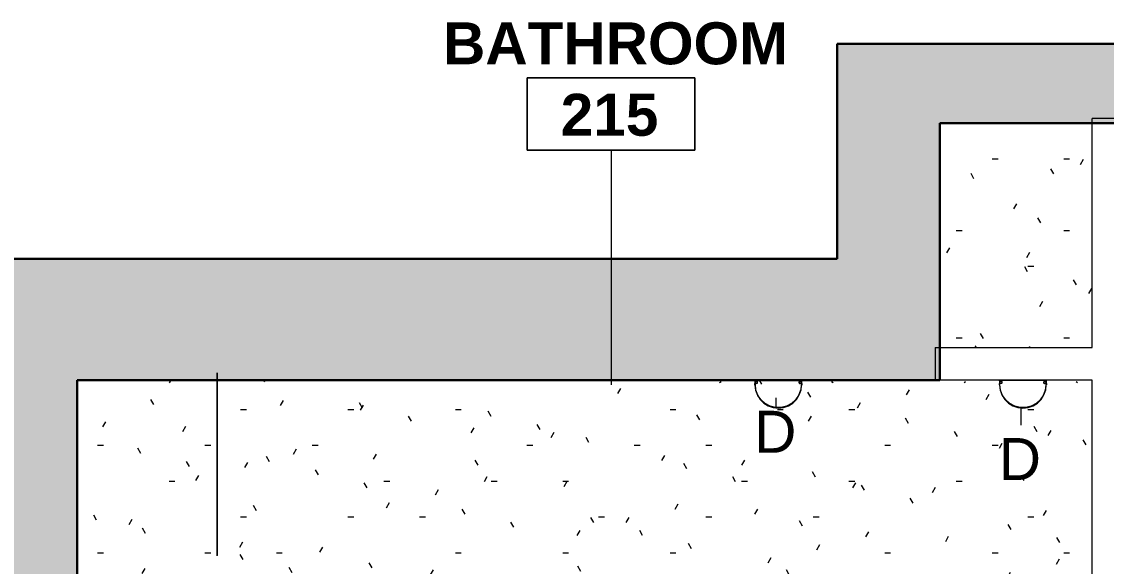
# Model space of a CAD drawing. Header units: inches. Extents: x -529 to 1015, y -2066 to -1239.
# Drawn here: x 690.8 to 807.1, y -1717.9 to -1659.5 of the extents above; entities that cross this region are included whole.
import ezdxf

# ---------------------------------------------------------------- set-up
doc = ezdxf.new("R2010")
doc.units = ezdxf.units.IN
doc.header["$MEASUREMENT"] = 0
doc.linetypes.add('IMPORT-HIDDEN', pattern=[0.5625, 0.375, -0.1875])
for name, color, linetype, lineweight in [('A-AREA-IDEN', 2, 'Continuous', 9), ('A-CLNG-PATT', 13, 'Continuous', 18), ('A-WALL', 113, 'Continuous', 18), ('A-WALL-PATT', 111, 'Continuous', 18), ('E-LITE-EQPM', 33, 'Continuous', 9), ('E-LITE-EQPM-IDEN', 33, 'Continuous', 9), ('G-IMPT', 8, 'Continuous', 9), ('I-WALL', 2, 'Continuous', 18), ('P-SANR-FIXT', 6, 'Continuous', 9)]:
    doc.layers.add(name, color=color, linetype=linetype, lineweight=lineweight)
doc.styles.add('Arial', font='arial.ttf', dxfattribs={"height": 4.5})
doc.styles.add('Swis721 Lt BT_B', font='', dxfattribs={"height": 4.5})
doc.styles.get('Swis721 Lt BT_B').set_extended_font_data('Swis721 Lt BT', bold=True)

# ---------------------------------------------------------------- blocks, each defined once
blk = doc.blocks.new('Family1 - Shower head - side view_dwg-V2-2ND FLOOR - RCP')
at = {"layer": 'G-IMPT'}
for p, q in [((114.07, 0), (119.76, 0)), ((114.07, 0), (114.1, 0)), ((114.07, 0), (119.76, 0)), ((119.72, 0), (114.1, 0)), ((116.24, 0), (116.25, 0)), ((116.24, 0), (116.24, 0)), ((116.24, 0), (116.24, 0)), ((116.24, 0), (116.24, 0)), ((116.24, 0), (116.3, 0)), ((116.28, 0), (116.24, 0)), ((116.24, 0), (116.24, 0)), ((116.24, 0), (116.24, 0)), ((116.24, 0), (116.24, 0)), ((116.25, 0), (116.24, 0)), ((116.24, 0), (116.24, 0)), ((116.24, 0), (116.24, 0)), ((116.25, 0), (116.25, 0)), ((116.25, 0), (116.25, 0)), ((116.25, 0), (116.25, 0)), ((116.25, 0), (116.25, 0)), ((116.25, 0), (116.25, 0)), ((116.25, 0), (116.25, 0)), ((116.31, 0), (116.3, 0)), ((116.3, 0), (116.3, 0)), ((116.3, 0), (116.3, 0)), ((116.3, 0), (116.3, 0)), ((116.34, 0), (116.3, 0)), ((116.31, 0), (116.31, 0)), ((116.32, 0), (116.31, 0)), ((116.31, 0), (116.31, 0)), ((116.32, 0), (116.31, 0)), ((116.32, 0), (116.32, 0)), ((116.44, 0), (116.44, 0)), ((116.44, 0), (116.44, 0)), ((116.44, 0), (116.44, 0)), ((116.44, 0), (116.44, 0)), ((116.44, 0), (116.44, 0)), ((116.44, 0), (116.44, 0)), ((116.44, 0), (116.44, 0)), ((116.44, 0), (116.45, 0)), ((116.44, 0), (116.44, 0)), ((116.44, 0), (116.44, 0)), ((116.44, 0), (116.44, 0)), ((116.44, 0), (116.44, 0)), ((116.44, 0), (116.44, 0)), ((116.44, 0), (116.44, 0)), ((116.44, 0), (116.44, 0)), ((116.44, 0), (116.44, 0)), ((116.44, 0), (116.44, 0)), ((116.44, 0), (116.44, 0)), ((116.44, 0), (116.44, 0)), ((116.44, 0), (116.44, 0)), ((116.45, 0), (116.44, 0)), ((116.44, 0), (116.44, 0)), ((116.44, 0), (116.44, 0)), ((116.44, 0), (116.44, 0)), ((116.44, 0), (116.44, 0)), ((116.44, 0), (116.44, 0)), ((116.44, 0), (116.44, 0)), ((116.44, 0), (116.44, 0)), ((116.44, 0), (116.44, 0)), ((116.44, 0), (116.44, 0)), ((116.44, 0), (116.44, 0)), ((116.44, 0), (116.44, 0)), ((116.44, 0), (116.44, 0)), ((116.45, 0), (116.44, 0)), ((116.44, 0), (116.44, 0)), ((116.44, 0), (116.44, 0)), ((116.44, 0), (116.44, 0)), ((116.44, 0), (117.39, 0)), ((116.46, 0), (116.44, 0)), ((116.44, 0), (116.46, 0)), ((116.44, 0), (116.46, 0)), ((116.45, 0), (116.45, 0)), ((116.45, 0), (116.45, 0)), ((116.45, 0), (116.45, 0)), ((116.45, 0), (116.45, 0)), ((116.45, 0), (116.45, 0)), ((116.45, 0), (116.45, 0)), ((116.45, 0), (116.45, 0)), ((116.45, 0), (116.45, 0)), ((116.45, 0), (116.45, 0)), ((116.45, 0), (116.45, 0)), ((116.45, 0), (116.45, 0)), ((116.45, 0), (116.45, 0)), ((116.45, 0), (116.45, 0)), ((116.45, 0), (116.45, 0)), ((116.46, 0), (116.45, 0)), ((116.45, 0), (116.46, 0)), ((116.46, 0), (116.45, 0)), ((116.45, 0), (116.46, 0)), ((116.45, 0), (116.45, 0)), ((116.45, 0), (116.45, 0)), ((116.45, 0), (116.45, 0)), ((116.45, 0), (116.45, 0)), ((116.45, 0), (116.45, 0)), ((116.45, 0), (116.45, 0)), ((116.45, 0), (116.45, 0)), ((116.45, 0), (116.45, 0)), ((116.45, 0), (116.45, 0)), ((116.45, 0), (116.45, 0)), ((116.45, 0), (116.45, 0)), ((116.45, 0), (116.45, 0)), ((116.46, 0), (116.45, 0)), ((116.45, 0), (116.46, 0)), ((116.45, 0), (116.45, 0)), ((116.45, 0), (116.45, 0)), ((116.45, 0), (116.45, 0)), ((116.45, 0), (116.45, 0)), ((116.45, 0), (116.45, 0)), ((116.45, 0), (116.45, 0)), ((116.45, 0), (116.45, 0)), ((116.45, 0), (116.45, 0)), ((116.46, 0), (116.45, 0)), ((116.45, 0), (116.46, 0)), ((116.45, 0), (116.45, 0)), ((116.45, 0), (116.45, 0)), ((116.45, 0), (116.45, 0)), ((116.45, 0), (116.45, 0)), ((116.45, 0), (116.45, 0)), ((116.45, 0), (116.45, 0)), ((116.45, 0), (116.45, 0)), ((116.45, 0), (116.45, 0)), ((116.45, 0), (116.45, 0)), ((116.45, 0), (116.45, 0)), ((116.46, 0), (116.45, 0)), ((116.45, 0), (116.46, 0)), ((116.45, 0), (116.46, 0)), ((116.46, 0), (116.45, 0)), ((116.45, 0), (116.45, 0)), ((116.45, 0), (116.45, 0)), ((116.45, 0), (116.45, 0)), ((116.45, 0), (116.45, 0)), ((116.45, 0), (116.45, 0)), ((116.45, 0), (116.45, 0)), ((116.45, 0), (116.45, 0)), ((116.45, 0), (116.45, 0)), ((116.45, 0), (116.45, 0)), ((116.45, 0), (116.45, 0)), ((116.45, 0), (116.45, 0)), ((116.45, 0), (116.45, 0)), ((116.45, 0), (116.45, 0)), ((116.46, 0), (116.46, 0)), ((116.46, 0), (116.46, 0)), ((116.46, 0), (116.46, 0)), ((116.46, 0), (116.46, 0)), ((116.46, 0), (116.46, 0)), ((116.46, 0), (116.46, 0)), ((116.46, 0), (116.46, 0)), ((116.46, 0), (116.46, 0)), ((116.46, 0), (116.46, 0)), ((116.46, 0), (116.47, 0)), ((116.46, 0), (116.46, 0)), ((116.46, 0), (116.46, 0)), ((116.46, 0), (116.46, 0)), ((116.46, 0), (116.46, 0)), ((116.46, 0), (116.46, 0)), ((116.46, 0), (116.46, 0)), ((116.46, 0), (116.46, 0)), ((116.46, 0), (116.46, 0)), ((116.46, 0), (116.46, 0)), ((116.46, 0), (116.46, 0)), ((116.46, 0), (116.46, 0)), ((116.46, 0), (116.46, 0)), ((116.46, 0), (116.46, 0)), ((116.46, 0), (116.46, 0)), ((116.46, 0), (116.46, 0)), ((116.46, 0), (116.46, 0)), ((116.46, 0), (116.46, 0)), ((116.46, 0), (116.46, 0)), ((116.46, 0), (116.46, 0)), ((116.46, 0), (116.46, 0)), ((116.46, 0), (116.46, 0)), ((116.46, 0), (116.46, 0)), ((116.46, 0), (116.46, 0)), ((116.46, 0), (116.46, 0)), ((116.46, 0), (116.46, 0)), ((116.46, 0), (116.46, 0)), ((116.46, 0), (116.46, 0)), ((116.46, 0), (116.46, 0)), ((116.47, 0), (116.46, 0)), ((116.46, 0), (116.47, 0)), ((116.46, 0), (116.46, 0)), ((116.47, 0), (116.47, 0)), ((116.47, 0), (116.47, 0)), ((116.47, 0), (116.48, 0)), ((116.47, 0), (116.47, 0)), ((116.47, 0), (116.47, 0)), ((116.47, 0), (116.47, 0)), ((116.47, 0), (116.48, 0)), ((116.47, 0), (116.47, 0)), ((116.47, 0), (116.47, 0)), ((116.47, 0), (116.47, 0)), ((116.48, 0), (116.47, 0)), ((117.36, 0), (116.46, 0)), ((116.48, 0), (116.48, 0)), ((116.49, 0), (116.48, 0)), ((116.48, 0), (116.48, 0)), ((116.49, 0), (116.48, 0)), ((116.48, 0), (116.48, 0)), ((116.48, 0), (116.48, 0)), ((116.49, 0), (116.48, 0)), ((116.49, 0), (116.48, 0)), ((116.48, 0), (116.48, 0)), ((116.49, 0), (116.49, 0)), ((116.49, 0), (116.49, 0)), ((116.49, 0), (116.49, 0)), ((116.49, 0), (116.49, 0)), ((116.49, 0), (116.5, 0)), ((116.49, 0), (116.49, 0)), ((116.49, 0), (116.49, 0)), ((116.49, 0), (116.5, 0)), ((116.49, 0), (116.49, 0)), ((116.49, 0), (116.49, 0)), ((116.5, 0), (116.5, 0)), ((116.5, 0), (116.5, 0)), ((116.51, 0), (117.32, 0)), ((117.32, 0), (116.51, 0)), ((116.54, 0), (116.51, 0)), ((116.54, 0), (116.51, 0)), ((118.29, 0), (116.51, 0)), ((118.29, 0), (116.51, 0)), ((117.32, 0), (116.51, 0)), ((116.54, 0), (117.29, 0)), ((116.54, 0), (116.54, 0)), ((117.1, 0), (116.72, 0)), ((117.32, 0), (117.29, 0)), ((117.32, 0), (117.29, 0)), ((117.29, 0), (117.29, 0)), ((117.29, 0), (117.29, 0)), ((118.29, 0), (117.32, 0)), ((118.29, 0), (117.32, 0)), ((117.36, 0), (117.39, 0)), ((117.36, 0), (117.39, 0)), ((117.39, 0), (117.37, 0)), ((117.52, 0), (117.48, 0)), ((117.52, 0), (117.58, 0)), ((117.58, 0), (117.54, 0)), ((119.72, 0), (119.76, 0)), ((125.89, 0), (125.82, 0)), ((125.82, 0), (125.89, 0)), ((125.9, 0), (125.82, 0)), ((125.82, 0), (125.9, 0)), ((125.82, 0), (125.85, 0)), ((125.85, 0), (125.82, 0)), ((125.84, 0), (125.82, 0)), ((126.8, 0), (125.82, 0)), ((125.82, 0), (125.85, 0)), ((126.65, 0), (125.84, 0)), ((125.85, 0), (125.86, 0)), ((127.5, 0), (125.89, 0)), ((125.89, 0), (127.61, 0)), ((126.8, 0), (125.9, 0)), ((127.51, 0), (125.9, 0)), ((126.8, 0), (126.65, 0)), ((132.52, 0), (126.8, 0)), ((132.52, 0), (126.8, 0)), ((127.5, 0), (127.61, 0)), ((127.5, 0), (127.57, 0)), ((127.8, 0), (127.51, 0)), ((127.53, 0), (127.52, 0)), ((127.52, 0), (127.53, 0)), ((127.52, 0), (127.53, 0)), ((127.53, 0), (127.52, 0)), ((127.52, 0), (127.53, 0)), ((127.53, 0), (127.52, 0)), ((127.53, 0), (127.52, 0)), ((127.53, 0), (127.61, 0)), ((127.61, 0), (127.53, 0)), ((127.61, 0), (127.53, 0)), ((127.53, 0), (127.61, 0)), ((127.53, 0), (127.61, 0)), ((127.53, 0), (127.61, 0)), ((127.55, 0), (127.54, 0)), ((127.57, 0), (127.54, 0)), ((127.54, 0), (127.56, 0)), ((127.54, 0), (127.58, 0)), ((127.56, 0), (127.55, 0)), ((127.56, 0), (127.56, 0)), ((127.56, 0), (127.56, 0)), ((127.57, 0), (127.56, 0)), ((127.56, 0), (127.57, 0)), ((127.57, 0), (127.69, 0)), ((127.57, 0), (127.57, 0)), ((127.57, 0), (127.57, 0)), ((127.57, 0), (127.57, 0)), ((127.57, 0), (127.58, 0)), ((127.57, 0), (127.57, 0)), ((127.8, 0), (127.58, 0)), ((127.69, 0), (127.61, 0)), ((127.62, 0), (127.61, 0)), ((127.61, 0), (127.62, 0)), ((127.62, 0), (127.61, 0)), ((127.62, 0), (127.61, 0)), ((127.61, 0), (127.62, 0)), ((127.62, 0), (128.42, 0)), ((127.62, 0), (127.62, 0)), ((127.62, 0), (127.62, 0)), ((127.62, 0), (127.62, 0)), ((127.62, 0), (127.98, 0)), ((127.98, 0), (127.62, 0)), ((127.62, 0), (127.98, 0)), ((127.66, 0), (127.69, 0)), ((127.66, 0), (127.67, 0)), ((127.67, 0), (127.67, 0)), ((127.67, 0), (127.68, 0)), ((127.68, 0), (127.68, 0)), ((127.68, 0), (127.68, 0)), ((127.68, 0), (127.68, 0)), ((127.68, 0), (127.69, 0)), ((127.69, 0), (127.69, 0)), ((127.69, 0), (127.69, 0)), ((127.69, 0), (127.69, 0)), ((128.41, 0), (127.8, 0)), ((128.06, 0), (127.98, 0)), ((127.98, 0), (128.02, 0)), ((128.02, 0), (127.98, 0)), ((127.99, 0), (127.98, 0)), ((127.99, 0), (128, 0)), ((128, 0), (128.01, 0)), ((128.01, 0), (128, 0)), ((128, 0), (128, 0)), ((128.01, 0), (128.02, 0)), ((128.02, 0), (128.01, 0)), ((128.01, 0), (128.01, 0)), ((128.01, 0), (128.01, 0)), ((128.02, 0), (128.02, 0)), ((128.02, 0), (128.02, 0)), ((128.02, 0), (128.02, 0)), ((128.06, 0), (128.42, 0)), ((128.99, 0), (128.41, 0)), ((129.14, 0), (128.41, 0)), ((129.14, 0), (128.41, 0)), ((128.42, 0), (128.46, 0)), ((128.46, 0), (128.42, 0)), ((128.42, 0), (128.46, 0)), ((128.46, 0), (128.42, 0)), ((128.46, 0), (128.49, 0)), ((128.49, 0), (128.46, 0)), ((128.46, 0), (128.49, 0)), ((128.46, 0), (128.49, 0)), ((128.49, 0), (128.46, 0)), ((128.49, 0), (128.46, 0)), ((128.46, 0), (128.46, 0)), ((128.46, 0), (128.47, 0)), ((128.46, 0), (128.49, 0)), ((128.47, 0), (128.47, 0)), ((128.47, 0), (128.49, 0)), ((128.93, 0), (128.49, 0)), ((128.93, 0), (128.49, 0)), ((128.49, 0), (129.94, 0)), ((128.49, 0), (129.94, 0)), ((128.82, 0), (128.68, 0)), ((128.82, 0), (129.41, 0)), ((128.87, 0), (128.86, 0)), ((128.93, 0), (128.99, 0)), ((128.93, 0), (128.96, 0)), ((128.93, 0), (128.94, 0)), ((128.96, 0), (128.93, 0)), ((129.14, 0), (128.99, 0)), ((129.94, 0), (128.99, 0)), ((129.19, 0), (129.07, 0)), ((129.14, 0), (129.41, 0)), ((129.14, 0), (129.41, 0)), ((129.14, 0), (129.14, 0)), ((129.41, 0), (132.52, 0)), ((129.41, 0), (132.52, 0)), ((129.94, 0), (129.97, 0)), ((129.94, 0), (129.97, 0)), ((129.97, 0), (129.94, 0)), ((129.94, 0), (129.97, 0)), ((130.11, 0), (130.06, 0)), ((130.06, 0), (130.11, 0)), ((130.11, 0), (130.06, 0)), ((130.06, 0), (130.11, 0)), ((130.11, 0), (130.14, 0)), ((130.11, 0), (130.14, 0)), ((130.14, 0), (130.11, 0)), ((130.11, 0), (130.14, 0)), ((130.11, 0), (130.14, 0)), ((130.14, 0), (130.11, 0)), ((132.31, 0), (130.14, 0)), ((130.14, 0), (132.31, 0)), ((130.14, 0), (132.31, 0)), ((130.14, 0), (132.31, 0)), ((132.31, 0), (132.21, 0)), ((132.37, 0), (132.31, 0)), ((132.31, 0), (132.37, 0)), ((132.31, 0), (132.37, 0)), ((132.37, 0), (132.31, 0)), ((132.42, 0), (132.31, 0)), ((132.37, 0), (132.91, 0)), ((132.37, 0), (132.91, 0)), ((132.52, 0), (132.52, 0)), ((132.52, 0), (132.54, 0)), ((132.52, 0), (132.52, 0)), ((132.52, 0), (132.54, 0)), ((132.62, 0), (132.52, 0)), ((132.52, 0), (132.52, 0)), ((132.52, 0), (132.52, 0)), ((132.53, 0), (132.52, 0)), ((132.52, 0), (132.52, 0)), ((132.52, 0), (132.54, 0)), ((132.53, 0), (132.53, 0)), ((132.54, 0), (132.53, 0)), ((132.54, 0), (132.56, 0)), ((132.54, 0), (132.56, 0)), ((132.55, 0), (132.54, 0)), ((132.54, 0), (132.56, 0)), ((132.56, 0), (132.55, 0)), ((132.56, 0), (132.59, 0)), ((132.56, 0), (132.58, 0)), ((132.57, 0), (132.56, 0)), ((132.56, 0), (132.58, 0)), ((132.58, 0), (132.57, 0)), ((132.58, 0), (132.59, 0)), ((132.59, 0), (132.58, 0)), ((132.58, 0), (132.59, 0)), ((132.59, 0), (132.59, 0)), ((132.59, 0), (132.63, 0)), ((132.59, 0), (132.63, 0)), ((132.6, 0), (132.59, 0)), ((132.59, 0), (132.63, 0)), ((132.62, 0), (132.6, 0)), ((132.61, 0), (132.67, 0)), ((132.67, 0), (132.61, 0)), ((132.62, 0), (132.76, 0)), ((132.62, 0), (132.91, 0)), ((132.62, 0), (132.91, 0)), ((132.63, 0), (132.67, 0)), ((132.63, 0), (132.67, 0)), ((132.63, 0), (132.67, 0)), ((132.67, 0), (132.91, 0)), ((132.67, 0), (132.71, 0)), ((132.67, 0), (132.71, 0)), ((132.67, 0), (132.71, 0)), ((132.91, 0), (132.67, 0)), ((132.71, 0), (132.76, 0)), ((132.71, 0), (132.76, 0)), ((132.71, 0), (132.76, 0)), ((132.91, 0), (132.76, 0)), ((132.91, 0), (132.76, 0)), ((133.71, 0), (132.91, 0)), ((133.71, 0), (132.91, 0)), ((132.93, 0), (132.91, 0)), ((132.91, 0), (132.93, 0)), ((132.91, 0), (133.71, 0)), ((133.71, 0), (132.91, 0)), ((132.91, 0), (133.71, 0)), ((133.71, 0), (132.91, 0)), ((133.36, 0), (132.93, 0)), ((133.36, 0), (132.93, 0)), ((133.36, 0), (133.43, 0)), ((133.36, 0), (133.36, 0)), ((133.43, 0), (133.36, 0)), ((133.36, 0), (133.36, 0)), ((133.36, 0), (133.36, 0)), ((133.36, 0), (133.36, 0)), ((133.36, 0), (133.36, 0)), ((133.36, 0), (133.36, 0)), ((133.43, 0), (133.43, 0)), ((133.43, 0), (133.43, 0)), ((133.45, 0), (133.43, 0)), ((133.43, 0), (133.45, 0)), ((133.43, 0), (133.43, 0)), ((133.43, 0), (133.43, 0)), ((133.45, 0), (133.46, 0)), ((133.46, 0), (133.45, 0))]:
    blk.add_line(p, q, dxfattribs=at)
at = {"layer": 'G-IMPT', "flags": 128}
for points in [[(116.69, 0), (116.43, 0), (116.24, 0)], [(116.24, 0), (116.57, 0), (116.69, 0)], [(116.24, 0), (116.24, 0), (116.24, 0)], [(116.28, 0), (116.4, 0), (116.69, 0), (117.13, 0)], [(116.28, 0), (116.3, 0), (116.42, 0), (116.92, 0), (116.91, 0), (116.29, 0)], [(116.31, 0), (116.3, 0), (116.3, 0)], [(116.3, 0), (116.3, 0), (116.32, 0)], [(116.3, 0), (116.32, 0), (116.32, 0), (116.32, 0)], [(116.32, 0), (116.32, 0), (116.3, 0), (116.3, 0), (116.3, 0)], [(116.3, 0), (116.3, 0), (116.31, 0), (116.32, 0), (116.32, 0)], [(117.52, 0), (117.32, 0), (116.92, 0), (116.91, 0), (116.5, 0), (116.3, 0)], [(116.91, 0), (116.92, 0), (117.17, 0), (117.43, 0), (117.48, 0), (117.52, 0), (117.48, 0), (117.43, 0), (117.17, 0), (116.91, 0), (116.3, 0), (116.35, 0), (116.4, 0), (116.66, 0), (116.91, 0), (116.92, 0)], [(116.34, 0), (116.92, 0), (117.29, 0), (117.4, 0), (117.4, 0), (117.48, 0), (117.4, 0), (117.39, 0), (117.29, 0), (116.91, 0), (116.92, 0), (116.54, 0), (116.43, 0), (116.43, 0), (116.34, 0)], [(116.44, 0), (116.44, 0), (116.44, 0)], [(116.44, 0), (116.44, 0), (116.44, 0), (116.44, 0)], [(116.44, 0), (116.45, 0), (116.44, 0)], [(116.44, 0), (116.44, 0), (116.44, 0)], [(116.44, 0), (116.44, 0), (116.44, 0), (116.45, 0), (116.44, 0), (116.44, 0)], [(116.72, 0), (116.52, 0), (116.44, 0)], [(116.46, 0), (116.46, 0), (116.45, 0), (116.45, 0), (116.45, 0), (116.45, 0), (116.46, 0), (116.46, 0), (116.47, 0), (116.46, 0), (116.46, 0), (116.45, 0)], [(116.45, 0), (116.45, 0), (116.46, 0), (116.46, 0)], [(116.46, 0), (116.5, 0), (116.52, 0), (116.78, 0), (116.52, 0), (116.5, 0), (116.46, 0)], [(116.47, 0), (116.47, 0), (116.47, 0), (116.47, 0)], [(116.48, 0), (116.49, 0), (116.49, 0)], [(116.78, 0), (117.05, 0), (117.31, 0), (117.33, 0), (117.37, 0), (117.33, 0), (117.33, 0), (117.31, 0), (117.05, 0)], [(116.92, 0), (117.41, 0), (117.52, 0), (117.54, 0), (117.52, 0), (117.41, 0), (116.92, 0)], [(117.39, 0), (117.31, 0), (117.1, 0)], [(117.54, 0), (117.43, 0), (117.13, 0)], [(117.14, 0), (117.25, 0), (117.58, 0)], [(117.58, 0), (117.4, 0), (117.14, 0)], [(127.66, 0), (127.61, 0), (125.89, 0), (125.85, 0)], [(125.85, 0), (125.87, 0), (125.89, 0)], [(127.5, 0), (125.9, 0), (125.89, 0), (125.9, 0), (127.5, 0), (127.51, 0), (127.52, 0), (127.53, 0), (127.51, 0)], [(127.53, 0), (127.54, 0), (127.54, 0)], [(127.98, 0), (127.62, 0), (127.62, 0), (127.61, 0)], [(127.61, 0), (127.62, 0), (127.62, 0), (127.98, 0)], [(127.62, 0), (127.98, 0), (128.02, 0), (128.06, 0)], [(128.06, 0), (128.02, 0), (127.98, 0)], [(128.61, 0), (128.41, 0), (128.61, 0), (128.68, 0), (128.81, 0), (128.87, 0)], [(128.46, 0), (128.49, 0), (128.93, 0)], [(128.99, 0), (129.94, 0), (128.99, 0), (128.93, 0), (128.49, 0), (128.93, 0)], [(128.68, 0), (128.66, 0), (128.61, 0)], [(128.93, 0), (128.96, 0), (128.99, 0)], [(128.99, 0), (128.96, 0), (128.93, 0)], [(132.52, 0), (131.06, 0), (129.41, 0)], [(132.52, 0), (129.41, 0), (129.41, 0)], [(129.41, 0), (132.19, 0), (132.2, 0), (132.21, 0)], [(132.31, 0), (132.34, 0), (132.36, 0), (132.37, 0)], [(132.31, 0), (132.34, 0), (132.36, 0), (132.37, 0)], [(132.42, 0), (132.42, 0), (132.44, 0), (132.52, 0)], [(132.52, 0), (132.54, 0), (132.55, 0), (132.62, 0)], [(132.62, 0), (132.54, 0), (132.54, 0), (132.52, 0)], [(132.91, 0), (132.67, 0), (132.64, 0), (132.61, 0)], [(132.61, 0), (132.64, 0), (132.67, 0)], [(133.46, 0), (133.52, 0), (133.56, 0)], [(133.56, 0), (133.52, 0), (133.46, 0)]]:
    blk.add_lwpolyline(points, dxfattribs=at)
for points in [[(116.46, 0), (116.51, 0)], [(116.51, 0), (116.52, 0)], [(117.32, 0), (117.31, 0)], [(117.36, 0), (117.32, 0)], [(118.29, 0), (132.25, 0), (132.61, 0), (132.25, 0)], [(118.29, 0), (132.25, 0), (132.61, 0), (132.25, 0)], [(127.61, 0), (127.53, 0)], [(127.62, 0), (128.42, 0)], [(127.8, 0), (128.41, 0)], [(128.42, 0), (128.06, 0), (127.98, 0), (128.06, 0)], [(128.93, 0), (128.49, 0)], [(129.98, 0), (129.97, 0)], [(129.98, 0), (129.97, 0)], [(129.98, 0), (130.06, 0)], [(129.98, 0), (130.06, 0)], [(132.91, 0), (132.37, 0)], [(132.91, 0), (132.37, 0)], [(132.91, 0), (132.67, 0)]]:
    blk.add_lwpolyline(points, close=True, dxfattribs=at)
at = {"layer": 'G-IMPT'}
for points, knots in [([(116.3, 0), (116.3, 0), (116.3, 0), (116.3, 0), (116.3, 0), (116.3, 0), (116.3, 0), (116.3, 0), (116.3, 0), (116.3, 0), (116.3, 0), (116.3, 0), (116.3, 0), (116.3, 0), (116.3, 0), (116.3, 0), (116.3, 0)], [0, 0, 0, 0, 0.2, 0.3, 0.35, 0.4, 0.45, 0.5, 0.55, 0.6, 0.7, 0.75, 0.8, 0.85, 0.9, 1, 1, 1, 1]), ([(116.3, 0), (116.3, 0), (116.3, 0), (116.3, 0), (116.3, 0), (116.3, 0), (116.3, 0), (116.3, 0), (116.3, 0), (116.3, 0), (116.3, 0), (116.3, 0), (116.3, 0), (116.3, 0), (116.3, 0), (116.3, 0), (116.3, 0)], [0, 0, 0, 0, 0.2, 0.3, 0.35, 0.4, 0.45, 0.5, 0.55, 0.6, 0.7, 0.75, 0.8, 0.85, 0.9, 1, 1, 1, 1]), ([(116.3, 0), (116.3, 0), (116.3, 0), (116.3, 0), (116.3, 0), (116.3, 0), (116.3, 0), (116.3, 0), (116.3, 0), (116.3, 0), (116.3, 0)], [0, 0, 0, 0, 0.1, 0.2, 0.25, 0.3, 0.35, 0.4, 0.45, 0.5, 0.5, 0.5, 0.5]), ([(116.3, 0), (116.3, 0), (116.3, 0), (116.3, 0), (116.3, 0), (116.3, 0), (116.3, 0), (116.3, 0), (116.3, 0), (116.3, 0), (116.3, 0)], [0, 0, 0, 0, 0.1, 0.2, 0.25, 0.3, 0.35, 0.4, 0.45, 0.5, 0.5, 0.5, 0.5]), ([(116.32, 0), (116.32, 0), (116.32, 0), (116.32, 0), (116.32, 0), (116.32, 0), (116.32, 0), (116.32, 0), (116.32, 0), (116.32, 0), (116.32, 0), (116.32, 0), (116.32, 0), (116.32, 0), (116.32, 0), (116.32, 0), (116.32, 0), (116.32, 0), (116.32, 0), (116.32, 0)], [0, 0, 0, 0, 0.1, 0.2, 0.25, 0.3, 0.35, 0.4, 0.45, 0.5, 0.55, 0.6, 0.7, 0.75, 0.8, 0.85, 0.9, 0.95, 1, 1, 1, 1]), ([(116.32, 0), (116.32, 0), (116.32, 0), (116.32, 0), (116.32, 0), (116.32, 0), (116.32, 0), (116.32, 0), (116.32, 0), (116.32, 0), (116.32, 0), (116.32, 0), (116.32, 0), (116.32, 0), (116.32, 0), (116.32, 0), (116.32, 0)], [0, 0, 0, 0, 0.2, 0.3, 0.35, 0.4, 0.45, 0.5, 0.55, 0.6, 0.7, 0.75, 0.8, 0.85, 0.9, 1, 1, 1, 1]), ([(116.32, 0), (116.32, 0), (116.32, 0), (116.32, 0), (116.32, 0), (116.32, 0), (116.32, 0), (116.32, 0), (116.32, 0), (116.32, 0), (116.32, 0), (116.32, 0), (116.32, 0), (116.32, 0), (116.32, 0), (116.32, 0), (116.32, 0)], [0, 0, 0, 0, 0.2, 0.3, 0.35, 0.4, 0.45, 0.5, 0.55, 0.6, 0.7, 0.75, 0.8, 0.85, 0.9, 1, 1, 1, 1]), ([(116.32, 0), (116.32, 0), (116.32, 0), (116.32, 0), (116.32, 0), (116.32, 0), (116.32, 0), (116.32, 0), (116.32, 0), (116.32, 0), (116.32, 0), (116.32, 0), (116.32, 0), (116.32, 0), (116.32, 0), (116.32, 0), (116.32, 0), (116.32, 0), (116.32, 0), (116.32, 0)], [0, 0, 0, 0, 0.1, 0.2, 0.25, 0.3, 0.35, 0.4, 0.45, 0.5, 0.55, 0.6, 0.7, 0.75, 0.8, 0.85, 0.9, 0.95, 1, 1, 1, 1]), ([(116.38, 0), (116.38, 0), (116.38, 0), (116.38, 0), (116.38, 0), (116.38, 0), (116.38, 0), (116.38, 0), (116.38, 0), (116.38, 0), (116.38, 0), (116.37, 0), (116.37, 0), (116.36, 0), (116.36, 0), (116.35, 0), (116.35, 0), (116.34, 0), (116.34, 0), (116.34, 0), (116.33, 0), (116.33, 0), (116.33, 0), (116.33, 0), (116.33, 0), (116.33, 0), (116.33, 0), (116.33, 0), (116.33, 0), (116.33, 0), (116.33, 0), (116.33, 0), (116.33, 0), (116.33, 0), (116.33, 0)], [0, 0, 0, 0, 0.021739, 0.043478, 0.065217, 0.086957, 0.108696, 0.130435, 0.173913, 0.217391, 0.26087, 0.304348, 0.347826, 0.391304, 0.434783, 0.478261, 0.521739, 0.565217, 0.608696, 0.652174, 0.695652, 0.73913, 0.782609, 0.826087, 0.869565, 0.891304, 0.913043, 0.934783, 0.945652, 0.956522, 0.967391, 0.978261, 0.98913, 1, 1, 1, 1]), ([(116.37, 0), (116.37, 0), (116.37, 0), (116.37, 0), (116.37, 0), (116.37, 0), (116.37, 0), (116.37, 0), (116.37, 0), (116.37, 0), (116.37, 0), (116.36, 0), (116.36, 0), (116.36, 0), (116.35, 0), (116.35, 0), (116.34, 0), (116.34, 0), (116.34, 0), (116.34, 0), (116.33, 0), (116.33, 0), (116.33, 0), (116.33, 0), (116.33, 0), (116.33, 0), (116.33, 0), (116.33, 0), (116.33, 0), (116.33, 0), (116.33, 0)], [0, 0, 0, 0, 0.02381, 0.047619, 0.071429, 0.095238, 0.142857, 0.190476, 0.238095, 0.285714, 0.333333, 0.380952, 0.428571, 0.47619, 0.52381, 0.571429, 0.619048, 0.666667, 0.714286, 0.761905, 0.809524, 0.857143, 0.904762, 0.928571, 0.940476, 0.952381, 0.964286, 0.97619, 0.988095, 1, 1, 1, 1]), ([(116.33, 0), (116.33, 0), (116.33, 0), (116.33, 0), (116.33, 0), (116.33, 0), (116.33, 0), (116.33, 0), (116.33, 0), (116.33, 0), (116.33, 0), (116.33, 0), (116.33, 0), (116.33, 0), (116.33, 0), (116.34, 0), (116.34, 0), (116.34, 0), (116.34, 0), (116.34, 0), (116.35, 0), (116.35, 0), (116.36, 0), (116.36, 0), (116.36, 0), (116.37, 0), (116.37, 0), (116.37, 0), (116.37, 0), (116.37, 0), (116.37, 0), (116.37, 0), (116.37, 0), (116.37, 0), (116.37, 0), (116.37, 0), (116.37, 0), (116.37, 0)], [0, 0, 0, 0, 0.01, 0.02, 0.03, 0.04, 0.05, 0.06, 0.08, 0.1, 0.12, 0.16, 0.2, 0.24, 0.28, 0.32, 0.36, 0.4, 0.44, 0.48, 0.52, 0.56, 0.6, 0.64, 0.68, 0.72, 0.76, 0.8, 0.84, 0.88, 0.92, 0.94, 0.96, 0.97, 0.98, 0.99, 1, 1, 1, 1]), ([(116.33, 0), (116.33, 0), (116.33, 0), (116.33, 0), (116.33, 0), (116.33, 0), (116.33, 0), (116.33, 0), (116.33, 0), (116.33, 0), (116.33, 0), (116.33, 0), (116.33, 0), (116.34, 0), (116.34, 0), (116.34, 0), (116.35, 0), (116.35, 0), (116.36, 0), (116.36, 0), (116.37, 0), (116.37, 0), (116.38, 0), (116.38, 0), (116.38, 0), (116.38, 0), (116.38, 0), (116.38, 0), (116.38, 0), (116.38, 0), (116.38, 0), (116.38, 0), (116.38, 0), (116.38, 0), (116.38, 0), (116.38, 0)], [0, 0, 0, 0, 0.01087, 0.021739, 0.032609, 0.043478, 0.065217, 0.086957, 0.130435, 0.173913, 0.217391, 0.26087, 0.304348, 0.347826, 0.391304, 0.434783, 0.478261, 0.521739, 0.565217, 0.608696, 0.652174, 0.695652, 0.73913, 0.782609, 0.826087, 0.869565, 0.891304, 0.913043, 0.934783, 0.945652, 0.956522, 0.967391, 0.978261, 0.98913, 1, 1, 1, 1]), ([(116.91, 0), (116.89, 0), (116.86, 0), (116.82, 0), (116.79, 0), (116.77, 0), (116.75, 0), (116.73, 0), (116.72, 0), (116.71, 0), (116.7, 0), (116.69, 0), (116.69, 0), (116.69, 0), (116.69, 0)], [0, 0, 0, 0, 0.250083, 0.375128, 0.500168, 0.625194, 0.687715, 0.750232, 0.812736, 0.8752, 0.906454, 0.937688, 0.968878, 1, 1, 1, 1]), ([(116.69, 0), (116.69, 0), (116.69, 0), (116.69, 0), (116.7, 0), (116.71, 0), (116.72, 0), (116.73, 0), (116.75, 0), (116.77, 0), (116.79, 0), (116.82, 0), (116.86, 0), (116.89, 0), (116.91, 0)], [0, 0, 0, 0, 0.030973, 0.062142, 0.093379, 0.124637, 0.187124, 0.249642, 0.312168, 0.374698, 0.499749, 0.624809, 0.749872, 1, 1, 1, 1]), ([(116.78, 0), (116.78, 0), (116.77, 0), (116.75, 0), (116.74, 0), (116.73, 0), (116.73, 0), (116.72, 0), (116.72, 0)], [0, 0, 0, 0, 0.250895, 0.501694, 0.627133, 0.752503, 0.877526, 1, 1, 1, 1]), ([(117.14, 0), (117.14, 0), (117.14, 0), (117.13, 0), (117.13, 0), (117.12, 0), (117.11, 0), (117.1, 0), (117.08, 0), (117.06, 0), (117.04, 0), (117.01, 0), (116.97, 0), (116.94, 0), (116.92, 0)], [0, 0, 0, 0, 0.031125, 0.062316, 0.093551, 0.124804, 0.187268, 0.249772, 0.312288, 0.374809, 0.499834, 0.624874, 0.749918, 1, 1, 1, 1]), ([(116.92, 0), (116.94, 0), (116.97, 0), (117.01, 0), (117.03, 0), (117.06, 0), (117.08, 0), (117.09, 0), (117.11, 0), (117.12, 0), (117.13, 0), (117.13, 0), (117.14, 0), (117.14, 0), (117.14, 0)], [0, 0, 0, 0, 0.250126, 0.375189, 0.500248, 0.625297, 0.687827, 0.750353, 0.81287, 0.875357, 0.906614, 0.937851, 0.96902, 1, 1, 1, 1]), ([(117.1, 0), (117.1, 0), (117.1, 0), (117.09, 0), (117.09, 0), (117.07, 0), (117.06, 0), (117.05, 0), (117.05, 0)], [0, 0, 0, 0, 0.122474, 0.247497, 0.372867, 0.498306, 0.749105, 1, 1, 1, 1]), ([(127.51, 0), (127.52, 0), (127.53, 0), (127.54, 0), (127.55, 0), (127.56, 0), (127.56, 0), (127.57, 0), (127.57, 0), (127.57, 0), (127.58, 0), (127.58, 0), (127.58, 0), (127.58, 0), (127.58, 0), (127.58, 0), (127.58, 0), (127.58, 0), (127.58, 0), (127.58, 0), (127.58, 0), (127.58, 0)], [0, 0, 0, 0, 0.194032, 0.381185, 0.553778, 0.632598, 0.705425, 0.771554, 0.830284, 0.881003, 0.923248, 0.941054, 0.956575, 0.969765, 0.9806, 0.989062, 0.995129, 0.997258, 0.998782, 0.999696, 1, 1, 1, 1]), ([(127.98, 0), (127.98, 0), (127.98, 0), (127.98, 0), (127.98, 0), (127.98, 0), (127.98, 0), (127.98, 0), (127.98, 0), (127.98, 0), (127.98, 0), (127.98, 0)], [0.95454545, 0.95454545, 0.95454545, 0.95454545, 0.95678676, 0.9698708, 0.9806208, 0.98901886, 0.9950481, 0.99717015, 0.99869613, 0.99962918, 1, 1, 1, 1]), ([(127.98, 0), (127.98, 0), (127.98, 0), (127.98, 0), (127.98, 0), (127.98, 0), (127.98, 0), (127.98, 0), (127.98, 0), (127.98, 0), (127.98, 0), (127.98, 0)], [0.95454545, 0.95454545, 0.95454545, 0.95454545, 0.95678927, 0.96987274, 0.98062216, 0.98901969, 0.9950485, 0.99717038, 0.99869623, 0.99962921, 1, 1, 1, 1]), ([(127.98, 0), (127.98, 0), (127.98, 0), (127.98, 0), (127.98, 0), (127.98, 0), (127.98, 0), (127.98, 0), (127.98, 0), (127.98, 0), (127.98, 0), (127.98, 0)], [0.95454545, 0.95454545, 0.95454545, 0.95454545, 0.95678905, 0.96987255, 0.98062201, 0.98901959, 0.99504845, 0.99717035, 0.99869622, 0.9996292, 1, 1, 1, 1]), ([(128.06, 0), (128.06, 0), (128.06, 0), (128.06, 0), (128.06, 0), (128.06, 0), (128.06, 0), (128.06, 0), (128.06, 0), (128.06, 0), (128.06, 0), (128.06, 0)], [0.95454545, 0.95454545, 0.95454545, 0.95454545, 0.95678927, 0.96987274, 0.98062216, 0.98901969, 0.9950485, 0.99717038, 0.99869623, 0.99962921, 1, 1, 1, 1]), ([(128.82, 0), (128.82, 0), (128.82, 0), (128.82, 0), (128.82, 0), (128.83, 0), (128.83, 0), (128.84, 0), (128.86, 0), (128.88, 0), (128.91, 0), (128.94, 0), (128.96, 0), (128.97, 0)], [0, 0, 0, 0, 0.004058, 0.016221, 0.036474, 0.064783, 0.1011, 0.145369, 0.257441, 0.400177, 0.572488, 0.773074, 1, 1, 1, 1]), ([(128.97, 0), (128.96, 0), (128.95, 0), (128.93, 0), (128.91, 0), (128.89, 0), (128.88, 0), (128.87, 0)], [0, 0, 0, 0, 0.272585, 0.528748, 0.769567, 0.885766, 1, 1, 1, 1]), ([(128.87, 0), (128.88, 0), (128.92, 0), (128.96, 0), (128.99, 0)], [0, 0, 0, 0, 0.235711, 1, 1, 1, 1]), ([(128.97, 0), (128.98, 0), (129.01, 0), (129.05, 0), (129.07, 0)], [0, 0, 0, 0, 0.231855, 1, 1, 1, 1]), ([(129.07, 0), (129.07, 0), (129.06, 0), (129.05, 0), (129.04, 0), (129.03, 0), (129.02, 0), (129, 0), (129, 0), (128.99, 0)], [0, 0, 0, 0, 0.296363, 0.432541, 0.560066, 0.679433, 0.791585, 0.89787, 1, 1, 1, 1]), ([(129.14, 0), (129.18, 0), (129.28, 0), (129.37, 0), (129.41, 0)], [0, 0, 0, 0, 0.491859, 1, 1, 1, 1]), ([(129.19, 0), (129.19, 0), (129.19, 0), (129.18, 0), (129.18, 0), (129.17, 0), (129.16, 0), (129.16, 0), (129.15, 0), (129.14, 0), (129.14, 0)], [0, 0, 0, 0, 0.171628, 0.331085, 0.476873, 0.608107, 0.724824, 0.827712, 0.918452, 1, 1, 1, 1]), ([(129.19, 0), (129.23, 0), (129.3, 0), (129.38, 0), (129.41, 0)], [0, 0, 0, 0, 0.491067, 1, 1, 1, 1])]:
    blk.add_open_spline(points, degree=3, knots=knots, dxfattribs=at)
at = {"layer": 'G-IMPT', "linetype": 'IMPORT-HIDDEN'}
for points, knots in [([(132.19, 0), (132.19, 0), (132.19, 0), (132.2, 0), (132.22, 0), (132.24, 0), (132.28, 0), (132.3, 0), (132.31, 0)], [0, 0, 0, 0, 0.090901, 0.272721, 0.454541, 0.63636, 0.81818, 1, 1, 1, 1]), ([(132.31, 0), (132.33, 0), (132.35, 0), (132.38, 0), (132.41, 0), (132.43, 0), (132.44, 0), (132.44, 0), (132.44, 0)], [0, 0, 0, 0, 0.181817, 0.363633, 0.54545, 0.727266, 0.909083, 1, 1, 1, 1])]:
    blk.add_open_spline(points, degree=3, knots=knots, dxfattribs=at)
blk = doc.blocks.new('Family1 - Family1-V3-2ND FLOOR - RCP')
at = {"extrusion": (0, 0, -1), "zscale": -1}
blk.add_blockref('Family1 - Shower head - side view_dwg-V2-2ND FLOOR - RCP', (-132.91, 0), dxfattribs=at)
blk = doc.blocks.new('spectrum-sconce_round - BATHROOM 5_W x 4_D x 9_25_H 2-6061377-2ND FLOOR - RCP')
at = {"layer": 'E-LITE-EQPM'}
for p, q in [((-7.43, 2.43), (-7.26, 2.35)), ((-4.07, 2.66), (-4.06, 2.66)), ((-4.07, 2.53), (-4.07, 2.66)), ((-4.07, 2.66), (-4.07, 2.53)), ((-4.07, 2.64), (-4.06, 2.64)), ((-4.07, 2.55), (-4.07, 2.64)), ((-4.07, 2.64), (-4.07, 2.55)), ((-4.07, 2.53), (-4.07, 2.16)), ((-4.06, 2.53), (-4.07, 2.53)), ((-4.06, 2.66), (-4.06, 2.53)), ((-4.06, 2.53), (-4.06, 2.22)), ((-4.03, 2.53), (-4.03, 2.66)), ((-4.03, 2.22), (-4.03, 2.53)), ((-4.03, 2.5), (-3.86, 2.5)), ((0.75, 2.5), (0.91, 2.5)), ((0.91, 2.66), (0.91, 2.53)), ((0.91, 2.53), (0.91, 2.22)), ((0.94, 2.53), (0.94, 2.66)), ((0.94, 2.66), (0.96, 2.66)), ((0.94, 2.64), (0.96, 2.64)), ((0.94, 2.22), (0.94, 2.53)), ((0.96, 2.53), (0.94, 2.53)), ((0.96, 2.53), (0.96, 2.66)), ((0.96, 2.66), (0.96, 2.53)), ((0.96, 2.55), (0.96, 2.64)), ((0.96, 2.64), (0.96, 2.55)), ((0.96, 2.16), (0.96, 2.53)), ((4.59, 2.35), (4.76, 2.43)), ((-4.06, 2.22), (-4.03, 2.22)), ((-4.06, 2.16), (-4.06, 2.22)), ((-4.06, 2.2), (-4.03, 2.2)), ((-3.81, 2.17), (-4.06, 2.17)), ((-4.06, 2.16), (-4.06, 2.17)), ((-3.86, 2.31), (-4.03, 2.31)), ((-3.86, 2.3), (-4.03, 2.3)), ((-3.81, 2.17), (-3.68, 2.17)), ((-3.68, 2.17), (-3.81, 2.17)), ((-3.81, 2.16), (-3.81, 2.17)), ((-3.68, 2.17), (-3.68, 2.16)), ((-3.68, 2.17), (-3.07, 2.17)), ((-3.07, 2.17), (-3.68, 2.17)), ((-0.05, 2.17), (-3.07, 2.17)), ((-0.05, 2.17), (0.57, 2.17)), ((0.57, 2.17), (-0.05, 2.17)), ((0.57, 2.16), (0.57, 2.17)), ((0.57, 2.17), (0.69, 2.17)), ((0.69, 2.17), (0.57, 2.17)), ((0.94, 2.17), (0.69, 2.17)), ((0.69, 2.16), (0.69, 2.17)), ((0.91, 2.31), (0.75, 2.31)), ((0.91, 2.3), (0.75, 2.3)), ((0.91, 2.22), (0.94, 2.22)), ((0.91, 2.2), (0.94, 2.2)), ((0.94, 2.22), (0.94, 2.16)), ((0.94, 2.16), (0.94, 2.17))]:
    blk.add_line(p, q, dxfattribs=at)
at = {"layer": 'E-LITE-EQPM', "flags": 128}
for points in [[(-1.56, 5.16), (-2.11, 5.09), (-2.64, 4.91), (-3.12, 4.61), (-3.51, 4.22), (-3.81, 3.74), (-4, 3.21), (-4.06, 2.66)], [(-4.03, 2.66), (-3.95, 3.25), (-3.74, 3.8), (-3.41, 4.29), (-2.96, 4.69), (-2.43, 4.96), (-1.86, 5.11), (-1.26, 5.11), (-0.68, 4.96), (-0.16, 4.69), (0.29, 4.29), (0.63, 3.8), (0.84, 3.25), (0.91, 2.66)], [(-3.95, 3.23), (-3.74, 3.79), (-3.41, 4.28), (-2.96, 4.67), (-2.43, 4.95), (-1.86, 5.09), (-1.26, 5.09), (-0.68, 4.95), (-0.16, 4.67), (0.29, 4.28), (0.63, 3.79), (0.84, 3.23)], [(0.94, 2.66), (0.88, 3.21), (0.69, 3.74), (0.4, 4.22), (0, 4.61), (-0.47, 4.91), (-1, 5.09), (-1.56, 5.16)]]:
    blk.add_lwpolyline(points, dxfattribs=at)
at = {"layer": 'E-LITE-EQPM'}
for centre, start, end in [((-3.87, 2.41), 276.1329, 83.8671), ((-3.87, 2.41), 69.8893, 83.8671), ((-3.87, 2.39), 276.1329, 13.9779), ((-3.87, 2.41), 346.0221, 41.9336), ((-3.87, 2.39), 346.0221, 13.9779), ((0.76, 2.41), 96.1329, 263.8671), ((0.76, 2.41), 166.0221, 207.9557), ((0.76, 2.39), 166.0221, 207.9557), ((0.76, 2.39), 166.0221, 263.8671), ((0.76, 2.41), 124.0886, 152.0443), ((-3.87, 2.39), 276.1329, 290.1107)]:
    blk.add_arc(centre, 0.0943, start, end, dxfattribs=at)
blk = doc.blocks.new('spectrum-sconce_round - BATHROOM 5_W x 4_D x 9_25_H 2-6061776-2ND FLOOR - RCP')
at = {"layer": 'E-LITE-EQPM'}
for p, q in [((-7.43, 7.18), (-7.26, 7.1)), ((-4.07, 7.41), (-4.06, 7.41)), ((-4.07, 7.28), (-4.07, 7.41)), ((-4.07, 7.41), (-4.07, 7.28)), ((-4.07, 7.39), (-4.06, 7.39)), ((-4.07, 7.3), (-4.07, 7.39)), ((-4.07, 7.39), (-4.07, 7.3)), ((-4.07, 7.28), (-4.07, 6.91)), ((-4.06, 7.28), (-4.07, 7.28)), ((-4.06, 7.41), (-4.06, 7.28)), ((-4.06, 7.28), (-4.06, 6.97)), ((-4.03, 7.28), (-4.03, 7.41)), ((-4.03, 6.97), (-4.03, 7.28)), ((-4.03, 7.25), (-3.86, 7.25)), ((-3.86, 7.06), (-4.03, 7.06)), ((-3.86, 7.05), (-4.03, 7.05)), ((0.75, 7.25), (0.91, 7.25)), ((0.91, 7.06), (0.75, 7.06)), ((0.91, 7.05), (0.75, 7.05)), ((0.91, 7.41), (0.91, 7.28)), ((0.91, 7.28), (0.91, 6.97)), ((0.94, 7.28), (0.94, 7.41)), ((0.94, 7.41), (0.96, 7.41)), ((0.94, 7.39), (0.96, 7.39)), ((0.94, 6.97), (0.94, 7.28)), ((0.96, 7.28), (0.94, 7.28)), ((0.96, 7.28), (0.96, 7.41)), ((0.96, 7.41), (0.96, 7.28)), ((0.96, 7.3), (0.96, 7.39)), ((0.96, 7.39), (0.96, 7.3)), ((0.96, 6.91), (0.96, 7.28)), ((4.59, 7.1), (4.76, 7.18)), ((-4.06, 6.97), (-4.03, 6.97)), ((-4.06, 6.91), (-4.06, 6.97)), ((-4.06, 6.95), (-4.03, 6.95)), ((-3.81, 6.92), (-4.06, 6.92)), ((-4.06, 6.91), (-4.06, 6.92)), ((-3.81, 6.92), (-3.68, 6.92)), ((-3.68, 6.92), (-3.81, 6.92)), ((-3.81, 6.91), (-3.81, 6.92)), ((-3.68, 6.92), (-3.68, 6.91)), ((-3.68, 6.92), (-3.07, 6.92)), ((-3.07, 6.92), (-3.68, 6.92)), ((-0.05, 6.92), (-3.07, 6.92)), ((-0.05, 6.92), (0.57, 6.92)), ((0.57, 6.92), (-0.05, 6.92)), ((0.57, 6.91), (0.57, 6.92)), ((0.57, 6.92), (0.69, 6.92)), ((0.69, 6.92), (0.57, 6.92)), ((0.94, 6.92), (0.69, 6.92)), ((0.69, 6.91), (0.69, 6.92)), ((0.91, 6.97), (0.94, 6.97)), ((0.91, 6.95), (0.94, 6.95)), ((0.94, 6.97), (0.94, 6.91)), ((0.94, 6.91), (0.94, 6.92))]:
    blk.add_line(p, q, dxfattribs=at)
at = {"layer": 'E-LITE-EQPM', "flags": 128}
for points in [[(-1.56, 9.91), (-2.11, 9.84), (-2.64, 9.66), (-3.12, 9.36), (-3.51, 8.97), (-3.81, 8.49), (-4, 7.96), (-4.06, 7.41)], [(-4.03, 7.41), (-3.95, 8), (-3.74, 8.55), (-3.41, 9.04), (-2.96, 9.44), (-2.43, 9.71), (-1.86, 9.86), (-1.26, 9.86), (-0.68, 9.71), (-0.16, 9.44), (0.29, 9.04), (0.63, 8.55), (0.84, 8), (0.91, 7.41)], [(-3.95, 7.98), (-3.74, 8.54), (-3.41, 9.03), (-2.96, 9.42), (-2.43, 9.7), (-1.86, 9.84), (-1.26, 9.84), (-0.68, 9.7), (-0.16, 9.42), (0.29, 9.03), (0.63, 8.54), (0.84, 7.98)], [(0.94, 7.41), (0.88, 7.96), (0.69, 8.49), (0.4, 8.97), (0, 9.36), (-0.47, 9.66), (-1, 9.84), (-1.56, 9.91)]]:
    blk.add_lwpolyline(points, dxfattribs=at)
at = {"layer": 'E-LITE-EQPM'}
for centre, start, end in [((-3.87, 7.16), 276.1329, 83.8671), ((-3.87, 7.16), 69.8893, 83.8671), ((-3.87, 7.14), 276.1329, 13.9779), ((-3.87, 7.14), 276.1329, 290.1107), ((-3.87, 7.16), 346.0221, 41.9336), ((-3.87, 7.14), 346.0221, 13.9779), ((0.76, 7.16), 96.1329, 263.8671), ((0.76, 7.16), 166.0221, 207.9557), ((0.76, 7.14), 166.0221, 207.9557), ((0.76, 7.14), 166.0221, 263.8671), ((0.76, 7.16), 124.0886, 152.0443)]:
    blk.add_arc(centre, 0.0943, start, end, dxfattribs=at)
blk = doc.blocks.new('Room Tag - Room Name and Number-3379422-2ND FLOOR - RCP')
at = {"layer": 'A-AREA-IDEN'}
for p, q in [((-0.1881, -0.1636), (-0.1881, -0.0018)), ((-0.1881, -0.0018), (0.1869, -0.0018)), ((0.1869, -0.0018), (-0.1881, -0.0018)), ((-0.1881, -0.0018), (-0.1881, -0.1636)), ((0.1869, -0.0018), (0.1869, -0.1636)), ((0.1869, -0.1636), (0.1869, -0.0018)), ((0.1869, -0.1636), (-0.1881, -0.1636)), ((-0.1881, -0.1636), (0.1869, -0.1636))]:
    blk.add_line(p, q, dxfattribs=at)

msp = doc.modelspace()

# ---------------------------------------------------------------- hatches: boundary and pattern name
at = {"layer": 'A-CLNG-PATT'}
h = msp.add_hatch(dxfattribs=at)
h.set_pattern_fill('FP_1', color=256, style=0, pattern_type=2)
h.set_pattern_definition([(0, (0, 0), (15.36, 3.84), [0.634, -10.886, 0.634, -10.886, -61.44]), (0, (0, 0), (15.36, 3.84), [-23.04, 0.634, -22.406, 0.634, -10.886, -26.88]), (0, (0, 0), (15.36, 3.84), [-57.6, 0.634, -7.046, 0.634, -18.566]), (120, (5.76, 1.92), (-11.0055376, 11.38215), [0.634, -10.886, 0.634, -10.886, -61.44]), (120, (5.76, 1.92), (-11.0055376, 11.38215), [-23.04, 0.634, -22.406, 0.634, -10.886, -26.88]), (120, (5.76, 1.92), (-11.0055376, 11.38215), [-57.6, 0.634, -7.046, 0.634, -18.566]), (240, (7.68, 9.6), (-4.3544624, -15.22215), [0.634, -10.886, 0.634, -10.886, -61.44]), (240, (7.68, 9.6), (-4.3544624, -15.22215), [-23.04, 0.634, -22.406, 0.634, -10.886, -26.88]), (240, (7.68, 9.6), (-4.3544624, -15.22215), [-57.6, 0.634, -7.046, 0.634, -18.566])])
h.paths.add_polyline_path([(782.76, -1794.46), (805.62, -1794.46), (805.62, -1697.97), (800.71, -1697.97), (800.69, -1698.47), (800.62, -1699.06), (800.41, -1699.62), (800.09, -1700.09), (799.72, -1700.44), (799.28, -1700.72), (798.75, -1700.91), (798.14, -1700.96), (797.59, -1700.89), (797.08, -1700.71), (796.62, -1700.41), (796.19, -1699.95), (795.93, -1699.53), (795.76, -1699.01), (795.68, -1698.3), (795.68, -1697.97), (774.46, -1697.97), (774.44, -1698.47), (774.37, -1699.06), (774.16, -1699.62), (773.84, -1700.09), (773.47, -1700.44), (773.03, -1700.72), (772.5, -1700.91), (771.89, -1700.96), (771.34, -1700.89), (770.84, -1700.71), (770.37, -1700.41), (769.98, -1700.01), (769.68, -1699.53), (769.51, -1699.01), (769.43, -1698.3), (769.43, -1697.97), (696.72, -1697.97), (696.72, -1757.76), (766.12, -1757.76), (766.12, -1794.46), (769.37, -1794.46)], flags=0)
h.paths.add_polyline_path([(780.75, -1741.95), (779.97, -1741.85), (779.25, -1741.55), (778.62, -1741.07), (778.15, -1740.45), (777.85, -1739.73), (777.75, -1738.95), (777.85, -1738.17), (778.15, -1737.45), (778.62, -1736.83), (779.25, -1736.35), (779.97, -1736.05), (780.75, -1735.95), (781.52, -1736.05), (782.25, -1736.35), (782.87, -1736.83), (783.34, -1737.45), (783.64, -1738.17), (783.75, -1738.95), (783.64, -1739.73), (783.34, -1740.45), (782.87, -1741.07), (782.25, -1741.55), (781.52, -1741.85)], flags=0)
h.paths.add_polyline_path([(711.72, -1727.21), (710.69, -1727.08), (709.72, -1726.68), (708.9, -1726.04), (708.26, -1725.21), (707.86, -1724.25), (707.72, -1723.21), (707.86, -1722.18), (708.26, -1721.21), (708.9, -1720.38), (709.72, -1719.75), (710.69, -1719.35), (711.72, -1719.21), (712.83, -1719.38), (713.72, -1719.75), (714.55, -1720.38), (715.19, -1721.21), (715.59, -1722.18), (715.72, -1723.21), (715.59, -1724.25), (715.19, -1725.21), (714.55, -1726.04), (713.72, -1726.68), (712.76, -1727.08)], flags=0)
h.paths.add_polyline_path([(798.19, -1700.9), (798.55, -1700.89), (799.15, -1700.72), (799.6, -1700.49), (800.09, -1700.03), (800.4, -1699.54), (800.6, -1699.01), (800.66, -1698.31), (800.45, -1698.29), (800.42, -1698.18), (800.47, -1698.11), (800.59, -1698.11), (800.66, -1698.11), (800.66, -1698.02), (800.69, -1698.02), (800.69, -1697.98), (795.69, -1697.98), (795.69, -1698.02), (795.73, -1698.03), (795.73, -1698.11), (795.93, -1698.13), (795.95, -1698.14), (795.97, -1698.24), (795.89, -1698.31), (795.73, -1698.33), (795.73, -1698.47), (795.8, -1699.06), (796.02, -1699.62), (796.36, -1700.11), (796.82, -1700.5), (797.38, -1700.78), (797.9, -1700.9)], flags=0)
h.paths.add_polyline_path([(772.24, -1700.9), (772.9, -1700.72), (773.35, -1700.49), (773.84, -1700.03), (774.15, -1699.54), (774.35, -1699.01), (774.41, -1698.31), (774.2, -1698.29), (774.17, -1698.18), (774.23, -1698.11), (774.34, -1698.11), (774.41, -1698.11), (774.41, -1698.02), (774.44, -1698.02), (774.44, -1697.98), (769.44, -1697.98), (769.44, -1698.02), (769.48, -1698.03), (769.48, -1698.11), (769.68, -1698.13), (769.7, -1698.14), (769.72, -1698.24), (769.64, -1698.31), (769.48, -1698.33), (769.48, -1698.47), (769.55, -1699.06), (769.77, -1699.62), (770.11, -1700.11), (770.57, -1700.5), (771.13, -1700.78), (771.65, -1700.9), (771.94, -1700.9)], flags=0)
h.paths.add_polyline_path([(791.34, -1694.47), (805.62, -1694.47), (805.62, -1670.41), (789.27, -1670.41), (789.27, -1694.47)], flags=0)
at = {"layer": 'A-WALL-PATT', "lineweight": 9}
for points in [[(789.27, -1697.97), (789.27, -1661.91), (778.27, -1661.91), (778.27, -1697.97), (788.77, -1697.97)], [(898.62, -1670.41), (898.62, -1661.91), (789.27, -1661.91), (789.27, -1670.41), (894.64, -1670.41)], [(775.77, -1697.97), (778.27, -1697.97), (778.27, -1684.97), (531.38, -1684.97), (531.38, -1697.97), (768.77, -1697.97)], [(696.72, -1914.91), (696.72, -1697.97), (684.72, -1697.97), (684.72, -1914.91)]]:
    msp.add_hatch(color=7, dxfattribs=at).paths.add_polyline_path(points, flags=0)

# ---------------------------------------------------------------- linework, layer by layer
at = {"layer": 'A-AREA-IDEN'}
msp.add_line((754.04, -1698.47), (754.04, -1673.31), dxfattribs=at)
at = {"layer": 'A-WALL', "color": 8, "lineweight": 30}
for p, q in [((778.27, -1684.97), (778.27, -1661.91)), ((778.27, -1661.91), (998.98, -1661.91)), ((789.27, -1670.41), (789.27, -1697.97)), ((899.18, -1670.41), (789.27, -1670.41)), ((357.94, -1684.97), (778.27, -1684.97)), ((789.27, -1697.97), (696.72, -1697.97))]:
    msp.add_line(p, q, dxfattribs=at)
at = {"layer": 'A-WALL'}
for p, q in [((805.62, -1670.41), (805.62, -1669.91)), ((788.77, -1694.47), (789.27, -1694.47))]:
    msp.add_line(p, q, dxfattribs=at)
at = {"layer": 'E-LITE-EQPM-IDEN'}
for p, q in [((771.72, -1700.97), (771.72, -1699.88)), ((797.97, -1700.97), (797.97, -1702.79))]:
    msp.add_line(p, q, dxfattribs=at)
at = {"layer": 'I-WALL', "lineweight": 9}
for p, q in [((809.12, -1669.91), (805.62, -1669.91)), ((788.77, -1694.47), (788.77, -1697.97))]:
    msp.add_line(p, q, dxfattribs=at)
at = {"layer": 'I-WALL'}
for p, q in [((805.62, -1694.47), (805.62, -1670.41)), ((789.27, -1694.47), (805.62, -1694.47)), ((805.62, -1697.97), (789.27, -1697.97)), ((805.62, -1794.46), (805.62, -1697.97))]:
    msp.add_line(p, q, dxfattribs=at)
at = {"layer": 'I-WALL', "color": 8, "lineweight": 30}
msp.add_line((696.72, -1697.97), (696.72, -1757.76), dxfattribs=at)

# ---------------------------------------------------------------- block references
at = {"layer": 'A-AREA-IDEN', "xscale": 47.99999999999997, "yscale": 47.99999999999997, "zscale": 47.99999999999997}
msp.add_blockref('Room Tag - Room Name and Number-3379422-2ND FLOOR - RCP', (754.03, -1665.46), dxfattribs=at)
at = {"layer": 'E-LITE-EQPM', "rotation": 180}
for name, p in [('spectrum-sconce_round - BATHROOM 5_W x 4_D x 9_25_H 2-6061776-2ND FLOOR - RCP', (770.39, -1691.06)), ('spectrum-sconce_round - BATHROOM 5_W x 4_D x 9_25_H 2-6061377-2ND FLOOR - RCP', (796.64, -1695.81))]:
    msp.add_blockref(name, p, dxfattribs=at)
at = {"layer": 'P-SANR-FIXT', "rotation": 270.0000000000006}
msp.add_blockref('Family1 - Family1-V3-2ND FLOOR - RCP', (711.72, -1697.97), dxfattribs=at)

# ---------------------------------------------------------------- texts
at = {"layer": 'A-AREA-IDEN', "char_height": 4.5, "attachment_point": 1, "style": 'Swis721 Lt BT_B'}
for s, insert, width in [('BATHROOM', (735.97, -1659.6), 43.632), ('215', (748.59, -1667.26), 12.726)]:
    msp.add_mtext(s, dxfattribs=dict(at, insert=insert, width=width))
at = {"layer": 'E-LITE-EQPM-IDEN', "char_height": 4.5, "width": 5.6055, "attachment_point": 1, "style": 'Arial'}
for insert in [(769.35, -1701.25), (795.6, -1704.17)]:
    msp.add_mtext('D', dxfattribs=dict(at, insert=insert))

doc.saveas('drawing.dxf')
